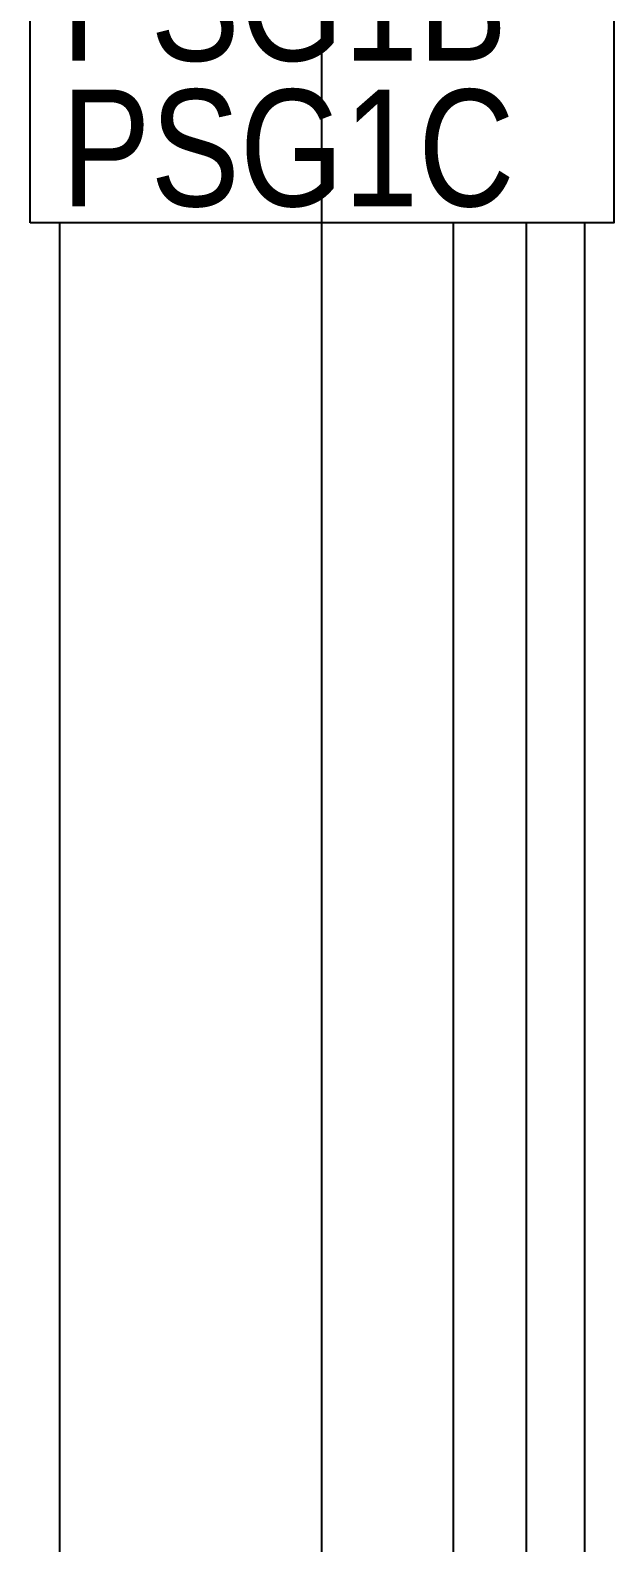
# Model space of a CAD drawing. Header units: millimetres. Extents: x 4754612 to 5801174, y 2368242 to 2777223.
# Drawn here: x 4951163 to 4952163, y 2604388 to 2606980 of the extents above; entities that cross this region are included whole.
import ezdxf
from ezdxf.enums import TextEntityAlignment as Align

# ---------------------------------------------------------------- set-up
doc = ezdxf.new("R2010")
doc.units = ezdxf.units.MM
doc.header["$LTSCALE"] = 1000
doc.linetypes.add('CEN', pattern=[6.2, 6, -0.1, 0, -0.1])
doc.layers.get('DEFPOINTS').update_dxf_attribs({"color": 151})
for name, color, linetype in [('A-ELE-8', 8, 'Continuous'), ('A-중심선', 10, 'CEN'), ('CON', 2, 'Continuous'), ('그라스울판넬', 7, 'Continuous')]:
    doc.layers.add(name, color=color, linetype=linetype)
doc.styles.add('A.NARROW', font='ARIALN.TTF')

# ---------------------------------------------------------------- blocks, each defined once
blk = doc.blocks.new('zw$CF19')
at = {"layer": 'CON'}
blk.add_lwpolyline([(-500, -1100), (-500, -440), (-400, -440), (-400, 0), (400, 0), (400, -440), (500, -440), (500, -1100)], close=True, dxfattribs=at)
at = {"layer": 'DEFPOINTS', "style": 'A.NARROW'}
for s, p in [('PSG1B', (-446.5, -722.3, 0)), ('PSG1C', (-446.5, -971.6, 0))]:
    blk.add_text(s, height=200, dxfattribs=at).set_placement(p, align=Align.MIDDLE_LEFT)

msp = doc.modelspace()

# ---------------------------------------------------------------- linework, layer by layer
at = {"layer": 'A-ELE-8'}
for p, q in [((4951213.3, 2606649.621), (4951213.3, 2597749.621)), ((4952113.3, 2606649.621), (4952113.3, 2597749.621))]:
    msp.add_line(p, q, dxfattribs=at)
at = {"layer": 'A-중심선', "ltscale": 5}
msp.add_line((4951663.3, 2560495.412), (4951663.3, 2645427.791), dxfattribs=at)
at = {"layer": '그라스울판넬'}
for p, q in [((4951888.3, 2606649.621), (4951888.3, 2602999.621)), ((4952013.3, 2606649.621), (4952013.3, 2602999.621))]:
    msp.add_line(p, q, dxfattribs=at)

# ---------------------------------------------------------------- block references
at = {"layer": 'CON'}
msp.add_blockref('zw$CF19', (4951663.3, 2607749.621), dxfattribs=at)

doc.saveas('drawing.dxf')
